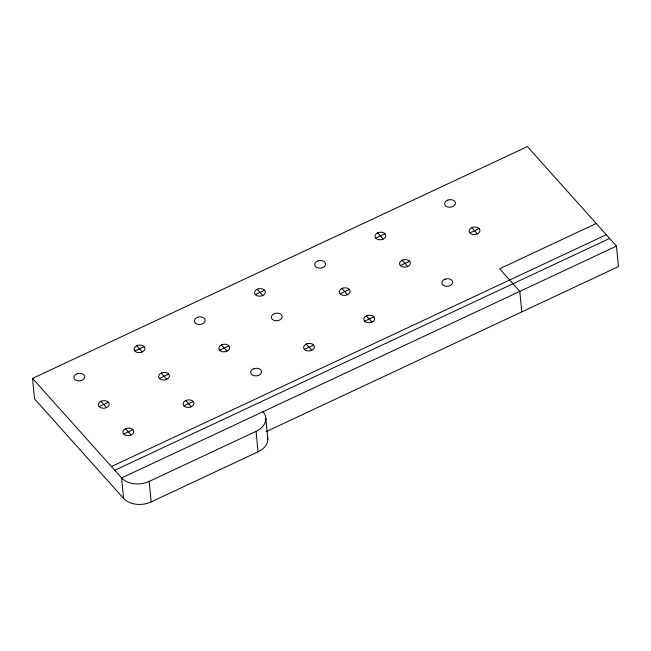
<?xml version="1.0" encoding="UTF-8"?>
<svg xmlns="http://www.w3.org/2000/svg" width="651" height="651" viewBox="0 0 651 651"><rect width="100%" height="100%" fill="white"/><g stroke="black" fill="none" stroke-linecap="round" stroke-linejoin="round"><path stroke-width="0.98" d="M267.594 437.236A20.148 14.021 -5.5 0 1 258.04 451.827L151.178 501.888A20.148 14.021 -5.5 0 1 123.6 498.422L34.519 398.892L32.55 378.402L527.4 146.581L616.481 246.111L618.45 266.601L266.137 431.646M134.903 350.995L144.083 346.698M255.371 294.561L264.55 290.265M375.839 238.128L385.01 233.823M99.196 406.615L108.375 402.318M159.43 378.394L168.609 374.097M219.664 350.181L228.843 345.876M340.131 293.747L349.302 289.443M400.357 265.527L409.536 261.23M469.941 232.928L479.12 228.631M123.723 434.014L132.902 429.717M183.956 405.801L193.135 401.496M304.424 349.367L313.595 345.063M364.658 321.146L373.829 316.85M596.243 223.505L499.586 268.782L519.815 291.388L521.785 311.878M111.435 466.547L606.293 234.726M114.788 470.282L609.637 238.461M616.481 246.111L121.623 477.932L123.6 498.422M32.55 378.402L121.623 477.932A20.148 14.021 -5.5 0 0 149.201 481.398L256.071 431.336A20.148 14.021 -5.5 0 0 262.98 411.709M471.78 227.712L477.281 233.855M377.678 232.903L383.17 239.047M402.196 260.31L407.697 266.454M341.97 288.523L347.463 294.667M366.489 315.922L371.99 322.074M257.21 289.337L262.711 295.481M306.263 344.143L311.756 350.287M221.503 344.957L227.004 351.101M136.743 345.771L142.244 351.914M161.269 373.178L166.77 379.321M185.795 400.577L191.296 406.72M101.035 401.39L106.536 407.534M125.562 428.797L131.063 434.941M265.836 418.569L267.805 439.059M256.071 431.336L258.04 451.827M149.201 481.398L151.178 501.888M137.255 345.526L136.059 346.104A5.403 3.76 -5.5 0 0 134.586 350.653L135.335 351.45A5.403 3.76 -5.5 0 0 141.739 352.167L142.927 351.581A5.403 3.76 -5.5 0 0 144.4 347.032L143.651 346.234A5.403 3.76 -5.5 0 0 137.255 345.526M257.715 289.093L256.527 289.671A5.403 3.76 -5.5 0 0 255.054 294.219L255.802 295.017A5.403 3.76 -5.5 0 0 262.198 295.733L263.395 295.147A5.403 3.76 -5.5 0 0 264.867 290.598L264.119 289.801A5.403 3.76 -5.5 0 0 257.715 289.093M378.182 232.659L376.986 233.237A5.403 3.76 -5.5 0 0 375.521 237.786L376.262 238.583A5.403 3.76 -5.5 0 0 382.666 239.299L383.862 238.714A5.403 3.76 -5.5 0 0 385.327 234.165L384.586 233.367A5.403 3.76 -5.5 0 0 378.182 232.659M101.548 401.146L100.352 401.724A5.403 3.76 -5.5 0 0 98.879 406.273L99.627 407.07A5.403 3.76 -5.5 0 0 106.032 407.786L107.22 407.2A5.403 3.76 -5.5 0 0 108.693 402.652L107.944 401.854A5.403 3.76 -5.5 0 0 101.548 401.146M161.782 372.925L160.585 373.511A5.403 3.76 -5.5 0 0 159.113 378.06L159.861 378.858A5.403 3.76 -5.5 0 0 166.265 379.566L167.453 378.988A5.403 3.76 -5.5 0 0 168.926 374.439L168.178 373.641A5.403 3.76 -5.5 0 0 161.782 372.925M222.007 344.713L220.819 345.29A5.403 3.76 -5.5 0 0 219.346 349.839L220.095 350.637A5.403 3.76 -5.5 0 0 226.491 351.353L227.687 350.767A5.403 3.76 -5.5 0 0 229.16 346.218L228.411 345.421A5.403 3.76 -5.5 0 0 222.007 344.713M342.475 288.279L341.279 288.857A5.403 3.76 -5.5 0 0 339.814 293.406L340.554 294.203A5.403 3.76 -5.5 0 0 346.959 294.919L348.155 294.333A5.403 3.76 -5.5 0 0 349.62 289.785L348.879 288.987A5.403 3.76 -5.5 0 0 342.475 288.279M402.709 260.058L401.512 260.644A5.403 3.76 -5.5 0 0 400.04 265.185L400.788 265.982A5.403 3.76 -5.5 0 0 407.192 266.698L408.38 266.121A5.403 3.76 -5.5 0 0 409.853 261.572L409.105 260.774A5.403 3.76 -5.5 0 0 402.709 260.058M472.292 227.459L471.096 228.045A5.403 3.76 -5.5 0 0 469.623 232.594L470.372 233.392A5.403 3.76 -5.5 0 0 476.776 234.1L477.964 233.522A5.403 3.76 -5.5 0 0 479.437 228.973L478.688 228.175A5.403 3.76 -5.5 0 0 472.292 227.459M126.074 428.545L124.878 429.131A5.403 3.76 -5.5 0 0 123.405 433.672L124.154 434.469A5.403 3.76 -5.5 0 0 130.558 435.185L131.746 434.608A5.403 3.76 -5.5 0 0 133.219 430.059L132.47 429.261A5.403 3.76 -5.5 0 0 126.074 428.545M186.3 400.332L185.112 400.91A5.403 3.76 -5.5 0 0 183.639 405.459L184.388 406.257A5.403 3.76 -5.5 0 0 190.784 406.973L191.98 406.387A5.403 3.76 -5.5 0 0 193.453 401.838L192.704 401.04A5.403 3.76 -5.5 0 0 186.3 400.332M306.767 343.899L305.571 344.477A5.403 3.76 -5.5 0 0 304.107 349.026L304.847 349.823A5.403 3.76 -5.5 0 0 311.251 350.531L312.447 349.953A5.403 3.76 -5.5 0 0 313.912 345.404L313.172 344.607A5.403 3.76 -5.5 0 0 306.767 343.899M367.001 315.678L365.805 316.264A5.403 3.76 -5.5 0 0 364.332 320.805L365.081 321.602A5.403 3.76 -5.5 0 0 371.485 322.318L372.673 321.74A5.403 3.76 -5.5 0 0 374.146 317.192L373.397 316.394A5.403 3.76 -5.5 0 0 367.001 315.678M448.01 200.052L446.789 200.598A5.403 3.76 -5.5 0 0 445.072 205.114L445.772 205.936A5.403 3.76 -5.5 0 0 452.111 206.823L453.332 206.277A5.403 3.76 -5.5 0 0 455.049 201.761L454.349 200.939A5.403 3.76 -5.5 0 0 448.01 200.052M318.07 260.921L316.85 261.474A5.403 3.76 -5.5 0 0 315.133 265.99L315.833 266.804A5.403 3.76 -5.5 0 0 322.172 267.699L323.392 267.146A5.403 3.76 -5.5 0 0 325.109 262.63L324.41 261.808A5.403 3.76 -5.5 0 0 318.07 260.921M197.733 317.297L196.512 317.851A5.403 3.76 -5.5 0 0 194.787 322.367L195.495 323.189A5.403 3.76 -5.5 0 0 201.826 324.076L203.055 323.523A5.403 3.76 -5.5 0 0 204.772 319.006L204.072 318.184A5.403 3.76 -5.5 0 0 197.733 317.297M77.266 373.731L76.045 374.284A5.403 3.76 -5.5 0 0 74.328 378.801L75.028 379.623A5.403 3.76 -5.5 0 0 81.367 380.51L82.587 379.956A5.403 3.76 -5.5 0 0 84.304 375.44L83.605 374.618A5.403 3.76 -5.5 0 0 77.266 373.731M274.698 313.554L273.477 314.108A5.403 3.76 -5.5 0 0 271.76 318.624L272.46 319.446A5.403 3.76 -5.5 0 0 278.799 320.333L280.02 319.779A5.403 3.76 -5.5 0 0 281.737 315.263L281.037 314.441A5.403 3.76 -5.5 0 0 274.698 313.554M445.211 279.149L443.982 279.694A5.403 3.76 -5.5 0 0 442.265 284.21L442.965 285.032A5.403 3.76 -5.5 0 0 449.304 285.919L450.525 285.374A5.403 3.76 -5.5 0 0 452.25 280.858L451.542 280.036A5.403 3.76 -5.5 0 0 445.211 279.149M254.069 368.694L252.848 369.239A5.403 3.76 -5.5 0 0 251.123 373.755L251.831 374.577A5.403 3.76 -5.5 0 0 258.162 375.464L259.391 374.919A5.403 3.76 -5.5 0 0 261.108 370.395L260.408 369.581A5.403 3.76 -5.5 0 0 254.069 368.694"/></g></svg>
